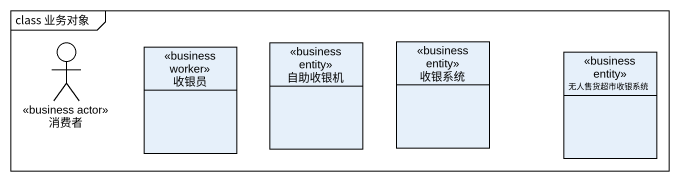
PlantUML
@startuml
mainframe class 业务对象
allowmixing
hide circle
hide empty members
actor 消费者 <<business actor>>
class 收银员 <<business worker>>
class 自助收银机 <<business entity>>
class 收银系统 <<business entity>>
class 无人售货超市收银系统 <<business entity>>
@enduml
